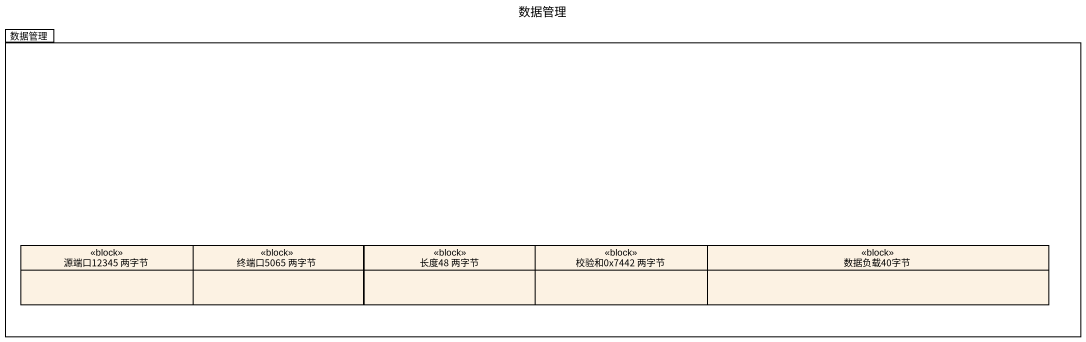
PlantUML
@startuml
title 数据管理
hide circle
hide empty members
package 数据管理 {
  class "源端口12345 两字节" as 源端口12345_两字节 <<block>>
  class "终端口5065 两字节" as 终端口5065_两字节 <<block>>
  class "长度48 两字节" as 长度48_两字节 <<block>>
  class "校验和0x7442 两字节" as 校验和0x7442_两字节 <<block>>
  class 数据负载40字节 <<block>>
}
@enduml
